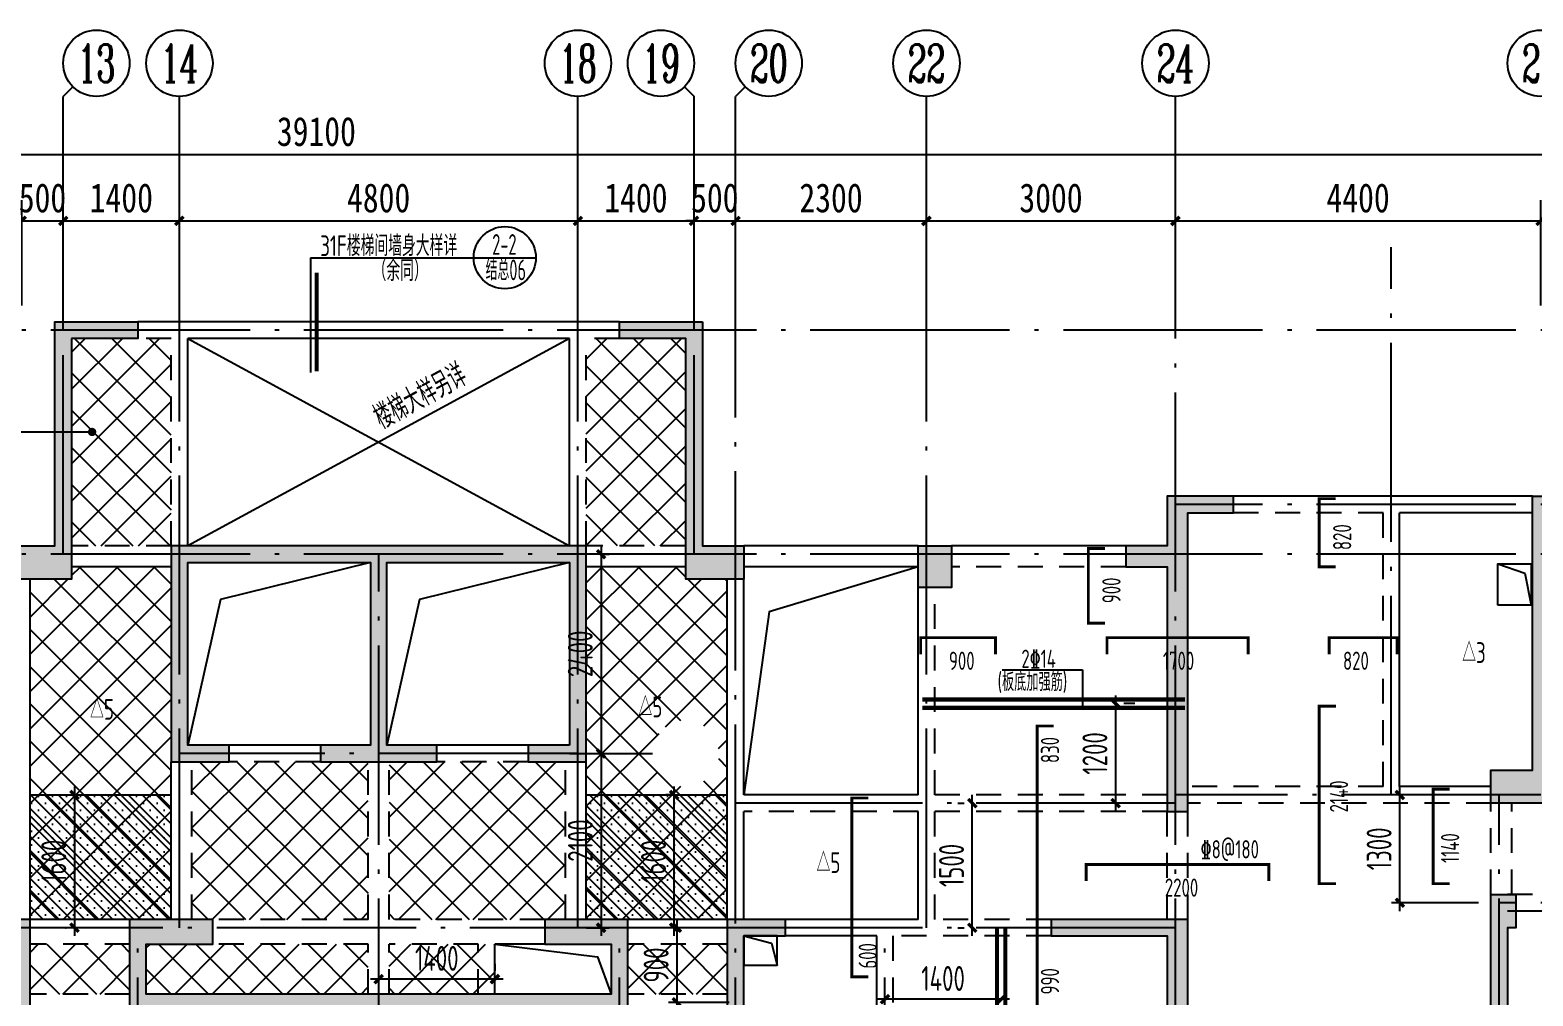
# Model space of a CAD drawing. Extents: x -144902 to 588294, y -160863 to 65494.
# Drawn here: x 197974 to 216080, y -58273 to -46632 of the extents above; entities that cross this region are included whole.
import ezdxf
from ezdxf.enums import TextEntityAlignment as Align

# ---------------------------------------------------------------- set-up
doc = ezdxf.new("R2010")
doc.units = 0
doc.header["$LTSCALE"] = 100
doc.linetypes.add('3', pattern=[5, 3, -2])
doc.linetypes.add('ACAD_ISO04W100', pattern=[30.5, 24, -3, 0.5, -3])
doc.layers.get('0').update_dxf_attribs({"linetype": 'CONTINUOUS'})
doc.layers.get('Defpoints').update_dxf_attribs({"linetype": 'CONTINUOUS'})
for name, color, linetype in [('AXIS', 3, 'CONTINUOUS'), ('AXIS_TEXT', 7, 'CONTINUOUS'), ('DIM', 3, 'CONTINUOUS'), ('DIM_IDEN', 3, 'CONTINUOUS'), ('DOTE', 253, 'ACAD_ISO04W100'), ('HATCH', 254, 'CONTINUOUS'), ('hatch1', 253, 'CONTINUOUS'), ('HIDE_BEAMDIMMASS', 2, 'CONTINUOUS'), ('j加强筋', 1, 'CONTINUOUS'), ('P排气道', 232, 'CONTINUOUS'), ('TEXT', 7, 'CONTINUOUS'), ('外包线', 1, 'CONTINUOUS'), ('板高差', 201, 'CONTINUOUS'), ('梁', 4, 'CONTINUOUS'), ('梁虚线', 134, '3'), ('楼板负筋钢筋', 1, 'CONTINUOUS'), ('砼墙', 3, 'CONTINUOUS'), ('索引', 7, 'CONTINUOUS'), ('钢筋', 94, 'CONTINUOUS'), ('零厚板', 7, 'CONTINUOUS')]:
    doc.layers.add(name, color=color, linetype=linetype)
doc.styles.add('_HZTXT', font='complex.shx', dxfattribs={"width": 0.7, "bigfont": 'tssdchn.shx'})
doc.styles.add('COMPLEX', font='COMPLEX')
doc.styles.add('DIM_FONT', font='SIMHEI.TTF', dxfattribs={"width": 0.8})
doc.styles.get("Standard").update_dxf_attribs({"font": 'tssdeng.shx', "width": 0.7, "bigfont": 'tssdchn.shx'})
doc.styles.add('TSSD_Dimension', font='Tssdeng.shx', dxfattribs={"width": 0.7, "bigfont": 'tssdchn.shx'})
doc.dimstyles.new('_TCH_ARCH&&100', dxfattribs={"dimtxt": 350, "dimasz": 100, "dimexe": 250, "dimexo": 300, "dimgap": 100, "dimtad": 1, "dimdec": 0, "dimzin": 0, "dimdsep": 46, "dimtxsty": 'DIM_FONT', "dimblk": 'ARCHTICK', "dimcen": 0.09, "dimclrt": 7, "dimazin": 2, "dimtfac": 1, "dimtdec": 0, "dimtix": 1, "dimtmove": 2, "dimatfit": 3, "dimfxl": 1, "dimtolj": 1, "dimtzin": 0, "dimarcsym": 0})
doc.dimstyles.new('TSSD_100_100', dxfattribs={"dimtxt": 300, "dimasz": 100, "dimexe": 100, "dimexo": 250, "dimgap": 100, "dimtad": 1, "dimdec": 0, "dimzin": 0, "dimdsep": 46, "dimtxsty": 'TSSD_Dimension', "dimblk": 'ARCHTICK', "dimcen": 0, "dimdle": 100, "dimclrt": 7, "dimadec": 0, "dimazin": 0, "dimtfac": 1, "dimtdec": 0, "dimtix": 1, "dimtmove": 2, "dimatfit": 3, "dimfxl": 1, "dimtolj": 1, "dimtzin": 0, "dimarcsym": 0})
pattern_1 = [(135, (349441.24, -34698.25), (224.5064, 224.5064), []), (45, (349441.24, -34698.25), (224.5064, -224.5064), [])]
pattern_2 = [(135, (327391.68, -40288.82), (84.1899, 84.1899), []), (135, (327307.49, -40288.82), (84.1899, 84.1899), [0, -119.0625])]

# ---------------------------------------------------------------- blocks, each defined once
blk = doc.blocks.new('_ArchTick')
at = {"color": 0, "linetype": 'ByBlock', "const_width": 0.4}
blk.add_lwpolyline([(-0.5, -0.5), (0.5, 0.5)], dxfattribs=at)
blk = doc.blocks.new('*D1289')
at = {"layer": 'Defpoints', "color": 0}
for p in [(204615, -52950), (204615, -55350), (204853, -55350)]:
    blk.add_point(p, dxfattribs=at)
at = {"layer": 'DIM', "color": 0, "lineweight": -2}
for p, q in [((204853, -52850), (204853, -55450)), ((204865, -52950), (204953, -52950)), ((204865, -55350), (204953, -55350))]:
    blk.add_line(p, q, dxfattribs=at)
at = {"layer": 'DIM', "color": 0, "lineweight": -2, "xscale": 100, "yscale": 100, "zscale": 100}
for p, rotation in [((204853, -52950), 90), ((204853, -55350), 270)]:
    blk.add_blockref('_ArchTick', p, dxfattribs=dict(at, rotation=rotation))
at = {"layer": 'DIM', "color": 7, "insert": (204603, -54150), "char_height": 300, "attachment_point": 5, "rotation": 90, "style": 'TSSD_Dimension'}
blk.add_mtext('\\A1;2400', dxfattribs=at)
blk = doc.blocks.new('*D1292')
at = {"layer": 'Defpoints', "color": 0}
for p in [(204429, -55350), (204429, -57450), (204853, -57450)]:
    blk.add_point(p, dxfattribs=at)
at = {"layer": 'DIM', "color": 0, "lineweight": -2}
for p, q in [((204679, -55350), (204953, -55350)), ((204853, -55250), (204853, -57550)), ((204679, -57450), (204953, -57450))]:
    blk.add_line(p, q, dxfattribs=at)
at = {"layer": 'DIM', "color": 0, "lineweight": -2, "xscale": 100, "yscale": 100, "zscale": 100}
for p, rotation in [((204853, -55350), 90), ((204853, -57450), 270)]:
    blk.add_blockref('_ArchTick', p, dxfattribs=dict(at, rotation=rotation))
at = {"layer": 'DIM', "color": 7, "insert": (204603, -56400), "char_height": 300, "attachment_point": 5, "rotation": 90, "style": 'TSSD_Dimension'}
blk.add_mtext('\\A1;2100', dxfattribs=at)
blk = doc.blocks.new('*D1293')
at = {"layer": 'Defpoints', "color": 0}
for p in [(209326, -55950), (209400, -55950), (209400, -57450)]:
    blk.add_point(p, dxfattribs=at)
at = {"layer": 'DIM', "color": 0, "lineweight": -2}
for p, q in [((209326, -57550), (209326, -55850)), ((209150, -55950), (209226, -55950)), ((209150, -57450), (209226, -57450))]:
    blk.add_line(p, q, dxfattribs=at)
at = {"layer": 'DIM', "color": 0, "lineweight": -2, "xscale": 100, "yscale": 100, "zscale": 100}
for p, rotation in [((209326, -55950), 90), ((209326, -57450), 270)]:
    blk.add_blockref('_ArchTick', p, dxfattribs=dict(at, rotation=rotation))
at = {"layer": 'DIM', "color": 7, "insert": (209076, -56700), "char_height": 300, "attachment_point": 5, "rotation": 90, "style": 'TSSD_Dimension'}
blk.add_mtext('\\A1;1500', dxfattribs=at)
blk = doc.blocks.new('*D1294')
at = {"layer": 'Defpoints', "color": 0}
for p in [(214477, -55850), (215674, -55850), (215674, -57150)]:
    blk.add_point(p, dxfattribs=at)
at = {"layer": 'DIM', "color": 0, "lineweight": -2}
for p, q in [((214477, -57250), (214477, -55750)), ((215424, -55850), (214377, -55850)), ((215424, -57150), (214377, -57150))]:
    blk.add_line(p, q, dxfattribs=at)
at = {"layer": 'DIM', "color": 0, "lineweight": -2, "xscale": 100, "yscale": 100, "zscale": 100}
for p, rotation in [((214477, -55850), 90), ((214477, -57150), 270)]:
    blk.add_blockref('_ArchTick', p, dxfattribs=dict(at, rotation=rotation))
at = {"layer": 'DIM', "color": 7, "insert": (214227, -56500), "char_height": 300, "attachment_point": 5, "rotation": 90, "style": 'TSSD_Dimension'}
blk.add_mtext('\\A1;1300', dxfattribs=at)
blk = doc.blocks.new('*D1295')
at = {"layer": 'Defpoints', "color": 0}
for p in [(206645, -57450), (205767, -58350), (206645, -58350)]:
    blk.add_point(p, dxfattribs=at)
at = {"layer": 'DIM', "color": 0, "lineweight": -2}
for p, q in [((205767, -57350), (205767, -58450)), ((206395, -57450), (205667, -57450)), ((206395, -58350), (205667, -58350))]:
    blk.add_line(p, q, dxfattribs=at)
at = {"layer": 'DIM', "color": 0, "lineweight": -2, "xscale": 100, "yscale": 100, "zscale": 100}
for p, rotation in [((205767, -57450), 90), ((205767, -58350), 270)]:
    blk.add_blockref('_ArchTick', p, dxfattribs=dict(at, rotation=rotation))
at = {"layer": 'DIM', "color": 7, "insert": (205517, -57900), "char_height": 300, "attachment_point": 5, "rotation": 90, "style": 'TSSD_Dimension'}
blk.add_mtext('\\A1;900', dxfattribs=at)
blk = doc.blocks.new('*D1305')
at = {"layer": 'Defpoints', "color": 0}
for p in [(202174, -58070), (202174, -58137), (203574, -58137)]:
    blk.add_point(p, dxfattribs=at)
at = {"layer": 'DIM', "color": 0, "lineweight": -2}
for p, q in [((202174, -57887), (202174, -57970)), ((203574, -57887), (203574, -57970)), ((203674, -58070), (202074, -58070))]:
    blk.add_line(p, q, dxfattribs=at)
at = {"layer": 'DIM', "color": 0, "lineweight": -2, "xscale": 100, "yscale": 100, "zscale": 100, "rotation": 180}
blk.add_blockref('_ArchTick', (202174, -58070), dxfattribs=at)
at = {"layer": 'DIM', "color": 0, "lineweight": -2, "xscale": 100, "yscale": 100, "zscale": 100}
blk.add_blockref('_ArchTick', (203574, -58070), dxfattribs=at)
at = {"layer": 'DIM', "color": 7, "insert": (202874, -57820), "char_height": 300, "attachment_point": 5, "style": 'TSSD_Dimension'}
blk.add_mtext('\\A1;1400', dxfattribs=at)
blk = doc.blocks.new('2012120710010639')
at = {"layer": 'P排气道', "linetype": 'ByBlock'}
blk.add_lwpolyline([(400, 5400), (400, 5900), (0, 5900), (0, 5400)], close=True, dxfattribs=at)
blk.add_lwpolyline([(400, 5900), (77, 5789), (0, 5400)], dxfattribs=at)
at = {"layer": 'P排气道', "linetype": 'ByBlock', "elevation": 0}
blk.add_lwpolyline([(9485, 1065), (9085, 1065), (9085, 1415), (9485, 1415)], close=True, dxfattribs=at)
blk.add_lwpolyline([(9485, 1415), (9151, 1329), (9085, 1065)], dxfattribs=at)
blk = doc.blocks.new('*D1307')
at = {"layer": 'Defpoints', "color": 0}
for p in [(198653, -55850), (198510, -57450), (198653, -57450)]:
    blk.add_point(p, dxfattribs=at)
at = {"layer": '外包线', "color": 0, "lineweight": -2}
for p, q in [((198510, -55750), (198510, -57550)), ((198403, -55850), (198410, -55850)), ((198403, -57450), (198410, -57450))]:
    blk.add_line(p, q, dxfattribs=at)
at = {"layer": '外包线', "color": 0, "lineweight": -2, "xscale": 100, "yscale": 100, "zscale": 100}
for p, rotation in [((198510, -55850), 90), ((198510, -57450), 270)]:
    blk.add_blockref('_ArchTick', p, dxfattribs=dict(at, rotation=rotation))
at = {"layer": '外包线', "color": 7, "insert": (198260, -56650), "char_height": 300, "attachment_point": 5, "rotation": 90, "style": 'TSSD_Dimension'}
blk.add_mtext('\\A1;1600', dxfattribs=at)
blk = doc.blocks.new('*D1308')
at = {"layer": 'Defpoints', "color": 0}
for p in [(205735, -55850), (205982, -55850), (205982, -57450)]:
    blk.add_point(p, dxfattribs=at)
at = {"layer": '外包线', "color": 0, "lineweight": -2}
for p, q in [((205735, -57550), (205735, -55750)), ((205732, -55850), (205635, -55850)), ((205732, -57450), (205635, -57450))]:
    blk.add_line(p, q, dxfattribs=at)
at = {"layer": '外包线', "color": 0, "lineweight": -2, "xscale": 100, "yscale": 100, "zscale": 100}
for p, rotation in [((205735, -55850), 90), ((205735, -57450), 270)]:
    blk.add_blockref('_ArchTick', p, dxfattribs=dict(at, rotation=rotation))
at = {"layer": '外包线', "color": 7, "insert": (205485, -56650), "char_height": 300, "attachment_point": 5, "rotation": 90, "style": 'TSSD_Dimension'}
blk.add_mtext('\\A1;1600', dxfattribs=at)
blk = doc.blocks.new('*D1311')
at = {"layer": 'Defpoints', "color": 0}
for p in [(211036, -54750), (211036, -55950), (211053, -55950)]:
    blk.add_point(p, dxfattribs=at)
at = {"layer": 'j加强筋', "color": 0, "lineweight": -2}
for p, q in [((211053, -54650), (211053, -56050)), ((211286, -54750), (211153, -54750)), ((211286, -55950), (211153, -55950))]:
    blk.add_line(p, q, dxfattribs=at)
at = {"layer": 'j加强筋', "color": 0, "lineweight": -2, "xscale": 100, "yscale": 100, "zscale": 100}
for p, rotation in [((211053, -54750), 90), ((211053, -55950), 270)]:
    blk.add_blockref('_ArchTick', p, dxfattribs=dict(at, rotation=rotation))
at = {"layer": 'j加强筋', "color": 7, "insert": (210803, -55350), "char_height": 300, "attachment_point": 5, "rotation": 90, "style": 'TSSD_Dimension'}
blk.add_mtext('\\A1;1200', dxfattribs=at)
blk = doc.blocks.new('*D1312')
at = {"layer": 'Defpoints', "color": 0}
for p in [(208274, -58202), (209674, -58203), (208274, -58312)]:
    blk.add_point(p, dxfattribs=at)
at = {"layer": 'j加强筋', "color": 0, "lineweight": -2}
for p, q in [((209774, -58312), (208174, -58312)), ((208274, -58452), (208274, -58412)), ((209674, -58453), (209674, -58412))]:
    blk.add_line(p, q, dxfattribs=at)
at = {"layer": 'j加强筋', "color": 0, "lineweight": -2, "xscale": 100, "yscale": 100, "zscale": 100, "rotation": 180}
blk.add_blockref('_ArchTick', (208274, -58312), dxfattribs=at)
at = {"layer": 'j加强筋', "color": 0, "lineweight": -2, "xscale": 100, "yscale": 100, "zscale": 100}
blk.add_blockref('_ArchTick', (209674, -58312), dxfattribs=at)
at = {"layer": 'j加强筋', "color": 7, "insert": (208974, -58062), "char_height": 300, "attachment_point": 5, "style": 'TSSD_Dimension'}
blk.add_mtext('\\A1;1400', dxfattribs=at)
blk = doc.blocks.new('*D1724')
at = {"layer": 'AXIS', "color": 0, "lineweight": -2}
for p, q in [((33961, 22375), (33961, 23643)), ((38361, 22375), (38361, 23643)), ((33961, 23393), (38361, 23393))]:
    blk.add_line(p, q, dxfattribs=at)
at = {"layer": 'Defpoints', "color": 0}
for p in [(38361, 23393), (33961, 22075), (38361, 22075)]:
    blk.add_point(p, dxfattribs=at)
at = {"layer": 'AXIS', "color": 0, "lineweight": -2, "xscale": 100, "yscale": 100, "zscale": 100, "rotation": 180}
blk.add_blockref('_ArchTick', (33961, 23393), dxfattribs=at)
at = {"layer": 'AXIS', "color": 0, "lineweight": -2, "xscale": 100, "yscale": 100, "zscale": 100}
blk.add_blockref('_ArchTick', (38361, 23393), dxfattribs=at)
at = {"layer": 'AXIS', "color": 7, "insert": (36161, 23668), "char_height": 350, "attachment_point": 5, "style": 'DIM_FONT'}
blk.add_mtext('\\A1;4400', dxfattribs=at)
blk = doc.blocks.new('*D1725')
at = {"layer": 'AXIS', "color": 0, "lineweight": -2}
for p, q in [((30961, 22375), (30961, 23643)), ((33961, 22375), (33961, 23643)), ((30961, 23393), (33961, 23393))]:
    blk.add_line(p, q, dxfattribs=at)
at = {"layer": 'Defpoints', "color": 0}
for p in [(33961, 23393), (30961, 22075), (33961, 22075)]:
    blk.add_point(p, dxfattribs=at)
at = {"layer": 'AXIS', "color": 0, "lineweight": -2, "xscale": 100, "yscale": 100, "zscale": 100, "rotation": 180}
blk.add_blockref('_ArchTick', (30961, 23393), dxfattribs=at)
at = {"layer": 'AXIS', "color": 0, "lineweight": -2, "xscale": 100, "yscale": 100, "zscale": 100}
blk.add_blockref('_ArchTick', (33961, 23393), dxfattribs=at)
at = {"layer": 'AXIS', "color": 7, "insert": (32461, 23668), "char_height": 350, "attachment_point": 5, "style": 'DIM_FONT'}
blk.add_mtext('\\A1;3000', dxfattribs=at)
blk = doc.blocks.new('*D1726')
at = {"layer": 'AXIS', "color": 0, "lineweight": -2}
for p, q in [((28661, 22375), (28661, 23643)), ((30961, 22375), (30961, 23643)), ((28661, 23393), (30961, 23393))]:
    blk.add_line(p, q, dxfattribs=at)
at = {"layer": 'Defpoints', "color": 0}
for p in [(30961, 23393), (28661, 22075), (30961, 22075)]:
    blk.add_point(p, dxfattribs=at)
at = {"layer": 'AXIS', "color": 0, "lineweight": -2, "xscale": 100, "yscale": 100, "zscale": 100, "rotation": 180}
blk.add_blockref('_ArchTick', (28661, 23393), dxfattribs=at)
at = {"layer": 'AXIS', "color": 0, "lineweight": -2, "xscale": 100, "yscale": 100, "zscale": 100}
blk.add_blockref('_ArchTick', (30961, 23393), dxfattribs=at)
at = {"layer": 'AXIS', "color": 7, "insert": (29811, 23668), "char_height": 350, "attachment_point": 5, "style": 'DIM_FONT'}
blk.add_mtext('\\A1;2300', dxfattribs=at)
blk = doc.blocks.new('*D1727')
at = {"layer": 'AXIS', "color": 0, "lineweight": -2}
for p, q in [((28161, 22375), (28161, 23643)), ((28661, 22375), (28661, 23643)), ((28161, 23393), (28061, 23393)), ((28161, 23393), (28661, 23393)), ((28661, 23393), (28761, 23393))]:
    blk.add_line(p, q, dxfattribs=at)
at = {"layer": 'Defpoints', "color": 0}
for p in [(28661, 23393), (28161, 22075), (28661, 22075)]:
    blk.add_point(p, dxfattribs=at)
at = {"layer": 'AXIS', "color": 0, "lineweight": -2, "xscale": 100, "yscale": 100, "zscale": 100}
blk.add_blockref('_ArchTick', (28161, 23393), dxfattribs=at)
at = {"layer": 'AXIS', "color": 0, "lineweight": -2, "xscale": 100, "yscale": 100, "zscale": 100, "rotation": 180}
blk.add_blockref('_ArchTick', (28661, 23393), dxfattribs=at)
at = {"layer": 'AXIS', "color": 7, "insert": (28411, 23668), "char_height": 350, "attachment_point": 5, "style": 'DIM_FONT'}
blk.add_mtext('\\A1;500', dxfattribs=at)
blk = doc.blocks.new('*D1728')
at = {"layer": 'AXIS', "color": 0, "lineweight": -2}
for p, q in [((26761, 22375), (26761, 23643)), ((28161, 22375), (28161, 23643)), ((26761, 23393), (28161, 23393))]:
    blk.add_line(p, q, dxfattribs=at)
at = {"layer": 'Defpoints', "color": 0}
for p in [(28161, 23393), (26761, 22075), (28161, 22075)]:
    blk.add_point(p, dxfattribs=at)
at = {"layer": 'AXIS', "color": 0, "lineweight": -2, "xscale": 100, "yscale": 100, "zscale": 100, "rotation": 180}
blk.add_blockref('_ArchTick', (26761, 23393), dxfattribs=at)
at = {"layer": 'AXIS', "color": 0, "lineweight": -2, "xscale": 100, "yscale": 100, "zscale": 100}
blk.add_blockref('_ArchTick', (28161, 23393), dxfattribs=at)
at = {"layer": 'AXIS', "color": 7, "insert": (27461, 23668), "char_height": 350, "attachment_point": 5, "style": 'DIM_FONT'}
blk.add_mtext('\\A1;1400', dxfattribs=at)
blk = doc.blocks.new('*D1729')
at = {"layer": 'AXIS', "color": 0, "lineweight": -2}
for p, q in [((21961, 22375), (21961, 23643)), ((26761, 22375), (26761, 23643)), ((21961, 23393), (26761, 23393))]:
    blk.add_line(p, q, dxfattribs=at)
at = {"layer": 'Defpoints', "color": 0}
for p in [(26761, 23393), (21961, 22075), (26761, 22075)]:
    blk.add_point(p, dxfattribs=at)
at = {"layer": 'AXIS', "color": 0, "lineweight": -2, "xscale": 100, "yscale": 100, "zscale": 100, "rotation": 180}
blk.add_blockref('_ArchTick', (21961, 23393), dxfattribs=at)
at = {"layer": 'AXIS', "color": 0, "lineweight": -2, "xscale": 100, "yscale": 100, "zscale": 100}
blk.add_blockref('_ArchTick', (26761, 23393), dxfattribs=at)
at = {"layer": 'AXIS', "color": 7, "insert": (24361, 23668), "char_height": 350, "attachment_point": 5, "style": 'DIM_FONT'}
blk.add_mtext('\\A1;4800', dxfattribs=at)
blk = doc.blocks.new('*D1730')
at = {"layer": 'AXIS', "color": 0, "lineweight": -2}
for p, q in [((20561, 22375), (20561, 23643)), ((21961, 22375), (21961, 23643)), ((20561, 23393), (21961, 23393))]:
    blk.add_line(p, q, dxfattribs=at)
at = {"layer": 'Defpoints', "color": 0}
for p in [(21961, 23393), (20561, 22075), (21961, 22075)]:
    blk.add_point(p, dxfattribs=at)
at = {"layer": 'AXIS', "color": 0, "lineweight": -2, "xscale": 100, "yscale": 100, "zscale": 100, "rotation": 180}
blk.add_blockref('_ArchTick', (20561, 23393), dxfattribs=at)
at = {"layer": 'AXIS', "color": 0, "lineweight": -2, "xscale": 100, "yscale": 100, "zscale": 100}
blk.add_blockref('_ArchTick', (21961, 23393), dxfattribs=at)
at = {"layer": 'AXIS', "color": 7, "insert": (21261, 23668), "char_height": 350, "attachment_point": 5, "style": 'DIM_FONT'}
blk.add_mtext('\\A1;1400', dxfattribs=at)
blk = doc.blocks.new('*D1731')
at = {"layer": 'AXIS', "color": 0, "lineweight": -2}
for p, q in [((20061, 22375), (20061, 23643)), ((20561, 22375), (20561, 23643)), ((20061, 23393), (19961, 23393)), ((20061, 23393), (20561, 23393)), ((20561, 23393), (20661, 23393))]:
    blk.add_line(p, q, dxfattribs=at)
at = {"layer": 'Defpoints', "color": 0}
for p in [(20561, 23393), (20061, 22075), (20561, 22075)]:
    blk.add_point(p, dxfattribs=at)
at = {"layer": 'AXIS', "color": 0, "lineweight": -2, "xscale": 100, "yscale": 100, "zscale": 100}
blk.add_blockref('_ArchTick', (20061, 23393), dxfattribs=at)
at = {"layer": 'AXIS', "color": 0, "lineweight": -2, "xscale": 100, "yscale": 100, "zscale": 100, "rotation": 180}
blk.add_blockref('_ArchTick', (20561, 23393), dxfattribs=at)
at = {"layer": 'AXIS', "color": 7, "insert": (20311, 23668), "char_height": 350, "attachment_point": 5, "style": 'DIM_FONT'}
blk.add_mtext('\\A1;500', dxfattribs=at)
blk = doc.blocks.new('*D1740')
at = {"layer": 'AXIS', "color": 0, "lineweight": -2}
for p, q in [((4061, 22375), (4061, 24443)), ((43161, 22375), (43161, 24443)), ((4061, 24193), (43161, 24193))]:
    blk.add_line(p, q, dxfattribs=at)
at = {"layer": 'Defpoints', "color": 0}
for p in [(43161, 24193), (4061, 22075), (43161, 22075)]:
    blk.add_point(p, dxfattribs=at)
at = {"layer": 'AXIS', "color": 0, "lineweight": -2, "xscale": 100, "yscale": 100, "zscale": 100, "rotation": 180}
blk.add_blockref('_ArchTick', (4061, 24193), dxfattribs=at)
at = {"layer": 'AXIS', "color": 0, "lineweight": -2, "xscale": 100, "yscale": 100, "zscale": 100}
blk.add_blockref('_ArchTick', (43161, 24193), dxfattribs=at)
at = {"layer": 'AXIS', "color": 7, "insert": (23611, 24468), "char_height": 350, "attachment_point": 5, "style": 'DIM_FONT'}
blk.add_mtext('\\A1;39100', dxfattribs=at)
blk = doc.blocks.new('_AXISO')
blk.add_circle((0, 0), 0.5)
at = {"layer": 'AXIS_TEXT', "style": 'COMPLEX', "width": 1.041667}
blk.add_attdef('A', text='', height=0.56, dxfattribs=at).set_placement((-0.25, -0.28), (0.25, -0.28), align=Align.FIT)
blk = doc.blocks.new('2012122621174833')
at = {"layer": 'HATCH'}
for points in [[(20661.4, 21975), (20661.4, 19075), (19961.4, 19075), (19961.4, 19475), (20461.4, 19475), (20461.4, 22175), (21461.4, 22175), (21461.4, 21975)], [(28261.4, 22175), (28261.4, 19475), (28761.4, 19475), (28761.4, 19075), (28061.4, 19075), (28061.4, 21975), (27261.4, 21975), (27261.4, 22175)], [(34661.4, 20075), (33861.4, 20075), (33861.4, 19475), (33361.4, 19475), (33361.4, 19225), (33861.4, 19225), (33861.4, 16275), (34111.4, 16275), (34111.4, 19875), (34661.4, 19875)], [(38461.4, 19875), (38461.4, 16375), (37761.4, 16375), (37761.4, 16775), (38261.4, 16775), (38261.4, 20075), (39111.4, 20075), (39111.4, 19875)], [(26661.4, 17075), (26161.4, 17075), (26161.4, 16875), (26861.4, 16875), (26861.4, 19475), (21861.4, 19475), (21861.4, 16875), (22561.4, 16875), (22561.4, 17075), (22061.4, 17075), (22061.4, 19275), (24261.4, 19275), (24261.4, 17075), (23661.3, 17075), (23661.3, 16875), (25061.4, 16875), (25061.4, 17075), (24461.4, 17075), (24461.4, 19275), (26661.4, 19275)], [(30861.4, 19475), (31261.4, 19475), (31261.4, 18975), (30861.4, 18975)], [(37761.4, 11375), (37761.4, 15275), (38061.4, 15275), (38061.4, 14875), (37961.4, 14875), (37961.4, 11175), (36561.4, 11175), (36561.4, 11375)], [(19961.4, 14775), (19961.4, 11775), (20161.4, 11775), (20161.4, 14975), (19461.2, 14975), (19461.2, 14775)], [(26361.4, 14975), (26361.4, 14675), (27161.4, 14675), (27161.4, 14075), (21561.4, 14075), (21561.4, 14675), (22361.4, 14675), (22361.4, 14975), (21361.4, 14975), (21361.4, 13875), (24261.4, 13875), (24261.4, 9375), (24461.4, 9375), (24461.4, 13875), (27361.4, 13875), (27361.4, 14975)], [(28761.4, 14775), (29261.5, 14775), (29261.5, 14975), (28561.4, 14975), (28561.4, 11775), (28761.4, 11775)], [(34111.4, 11375), (34111.4, 14975), (32461.4, 14975), (32461.4, 14775), (33861.4, 14775), (33861.4, 11175), (34461.4, 11175), (34461.4, 11375)]]:
    blk.add_hatch(color=256, dxfattribs=at).paths.add_polyline_path(points)
at = {"layer": 'AXIS'}
for p, q in [((20678.5, 25009.8, 0), (20561.4, 24892.7, 0)), ((28044.2, 25009.8, 0), (28161.4, 24892.7, 0)), ((28778.5, 25009.8, 0), (28661.4, 24892.7, 0)), ((20561.4, 22075, 0), (20561.4, 24892.7, 0)), ((21961.4, 22075, 0), (21961.4, 24892.7, 0)), ((26761.4, 22075, 0), (26761.4, 24892.7, 0)), ((28161.4, 22075, 0), (28161.4, 24892.7, 0)), ((28661.4, 22075, 0), (28661.4, 24892.7, 0)), ((30961.4, 22075, 0), (30961.4, 24892.7, 0)), ((33961.4, 22075, 0), (33961.4, 24892.7, 0)), ((26658.9, 16975, 0), (27658.9, 16975, 0))]:
    blk.add_line(p, q, dxfattribs=at)
at = {"layer": 'DOTE'}
for p, q in [((20561.4, 19375, 0), (20561.4, 23075, 0)), ((21961.4, 14875, 0), (21961.4, 23075, 0)), ((26761.4, 14875, 0), (26761.4, 23075, 0)), ((28161.4, 19375, 0), (28161.4, 23075, 0)), ((28661.4, 11875, 0), (28661.4, 23075, 0)), ((30961.4, 14875, 0), (30961.4, 23075, 0)), ((33961.4, 3675, 0), (33961.4, 23075, 0)), ((36561.4, 16475, 0), (36561.4, 23075, 0)), ((44161.4, 22075, 0), (3061.4, 22075, 0)), ((44161.4, 19975, 0), (33961.4, 19975, 0)), ((44161.4, 19375, 0), (8661.4, 19375, 0)), ((24361.4, 3675, 0), (24361.4, 19375, 0)), ((26761.4, 16975, 0), (21961.4, 16975, 0)), ((33961.4, 16375, 0), (28661.4, 16375, 0)), ((38361.4, 16475, 0), (33961.4, 16475, 0)), ((37861.4, 3675, 0), (37861.4, 16475, 0)), ((44161.4, 15175, 0), (37861.4, 15175, 0)), ((33961.4, 14875, 0), (3461.4, 14875, 0)), ((21461.4, 11875, 0), (21461.4, 14875, 0)), ((27261.4, 11875, 0), (27261.4, 14875, 0)), ((30461.4, 11875), (30461.4, 14875))]:
    blk.add_line(p, q, dxfattribs=at)
at = {"layer": '梁'}
for p, q in [((21961.4, 22175), (21461.4, 22175)), ((26761.4, 22175), (21961.4, 22175)), ((27261.4, 22175), (26761.4, 22175)), ((22061.4, 19475), (22061.4, 21975)), ((26661.4, 21975), (22061.4, 21975)), ((26661.4, 19475), (26661.4, 21975)), ((36561.4, 20075), (34661.4, 20075)), ((38261.4, 20075), (36561.4, 20075)), ((36661.4, 16575), (36661.4, 19875)), ((38261.4, 19875), (36661.4, 19875)), ((30861.4, 19475), (28761.4, 19475)), ((33361.4, 19475), (31261.4, 19475)), ((21861.4, 19225), (20661.4, 19225)), ((28061.4, 19225), (26861.4, 19225)), ((30861.4, 19225), (28761.4, 19225)), ((20161.4, 16395), (20161.4, 19075)), ((28561.4, 16375), (28561.4, 19075)), ((28761.4, 16475), (28761.4, 19075)), ((30861.4, 16475), (30861.4, 18975)), ((23661.3, 17075), (22561.4, 17075)), ((26161.4, 17075), (25061.4, 17075)), ((21861.4, 14975), (21861.4, 16875)), ((26861.4, 14975), (26861.4, 16875)), ((37761.4, 16575), (36661.4, 16575)), ((20161.4, 14975), (20161.4, 16395)), ((28561.4, 14975), (28561.4, 16375)), ((30861.4, 16475), (28761.4, 16475)), ((28761.4, 14975), (28761.4, 16275)), ((30861.4, 14975), (30861.4, 16275)), ((39561.4, 15075), (37961.4, 15075)), ((21361.4, 14975), (20161.4, 14975)), ((28561.4, 14975), (27361.4, 14975)), ((30461.4, 14975), (29261.5, 14975)), ((30861.4, 14975), (30461.4, 14975)), ((26361.4, 14675), (25761.4, 14675)), ((25761.4, 14075, 0), (25761.4, 14675, 0)), ((30361.4, 14775), (29261.5, 14775)), ((30361.4, 11975), (30361.4, 14775))]:
    blk.add_line(p, q, dxfattribs=at)
at = {"layer": '梁虚线'}
for p, q in [((21861.4, 21975), (21461.4, 21975)), ((21861.4, 19475), (21861.4, 21975)), ((26861.4, 19475), (26861.4, 21975)), ((27261.4, 21975), (26861.4, 21975)), ((36461.4, 19875), (34661.4, 19875)), ((36461.4, 16575), (36461.4, 19875)), ((21861.4, 19475), (20661.4, 19475)), ((28061.4, 19475), (26861.4, 19475)), ((33361.4, 19225), (31261.4, 19225)), ((31061.4, 16475), (31061.4, 18975)), ((22111.4, 14975), (22111.4, 16875)), ((23661.3, 16875), (22561.4, 16875)), ((24236.4, 14975), (24236.4, 16875)), ((24486.4, 14975), (24486.4, 16875)), ((26161.4, 16875), (25061.4, 16875)), ((26611.4, 14975), (26611.4, 16875)), ((36461.4, 16575), (34111.4, 16575)), ((33861.4, 16475), (31061.4, 16475)), ((34111.4, 14975), (34111.4, 16375)), ((37761.4, 16375), (34111.4, 16375)), ((37761.4, 15275), (37761.4, 16375)), ((38011.4, 15275), (38011.4, 16375)), ((30861.4, 16275), (28761.4, 16275)), ((33861.4, 16275), (31061.4, 16275)), ((31061.4, 14975), (31061.4, 16275)), ((33861.4, 14975), (33861.4, 16275)), ((41261.4, 15275), (37961.4, 15275)), ((24236.4, 14975), (22361.4, 14975)), ((26361.4, 14975), (24486.4, 14975)), ((32461.4, 14975), (31061.4, 14975)), ((21361.4, 14675), (20161.4, 14675)), ((24236.4, 14675), (22361.4, 14675)), ((24236.4, 14075), (24236.4, 14675)), ((24486.4, 14075), (24486.4, 14675)), ((25561.4, 14675), (24486.4, 14675)), ((25561.4, 14075, 0), (25561.4, 14675, 0)), ((28561.4, 14675), (27361.4, 14675)), ((30561.4, 11975), (30561.4, 14775)), ((32461.4, 14775), (30561.4, 14775)), ((21361.4, 14075), (20161.4, 14075)), ((28561.4, 14075), (27361.4, 14075))]:
    blk.add_line(p, q, dxfattribs=at)
at = {"layer": '砼墙'}
for points in [[(20661.4, 21975), (20661.4, 19075), (19961.4, 19075), (19961.4, 19475), (20461.4, 19475), (20461.4, 22175), (21461.4, 22175), (21461.4, 21975)], [(28261.4, 22175), (28261.4, 19475), (28761.4, 19475), (28761.4, 19075), (28061.4, 19075), (28061.4, 21975), (27261.4, 21975), (27261.4, 22175)], [(34661.4, 20075), (33861.4, 20075), (33861.4, 19475), (33361.4, 19475), (33361.4, 19225), (33861.4, 19225), (33861.4, 16275), (34111.4, 16275), (34111.4, 19875), (34661.4, 19875)], [(38461.4, 19875), (38461.4, 16375), (37761.4, 16375), (37761.4, 16775), (38261.4, 16775), (38261.4, 20075), (39111.4, 20075), (39111.4, 19875)], [(26661.4, 17075), (26161.4, 17075), (26161.4, 16875), (26861.4, 16875), (26861.4, 19475), (21861.4, 19475), (21861.4, 16875), (22561.4, 16875), (22561.4, 17075), (22061.4, 17075), (22061.4, 19275), (24261.4, 19275), (24261.4, 17075), (23661.3, 17075), (23661.3, 16875), (25061.4, 16875), (25061.4, 17075), (24461.4, 17075), (24461.4, 19275), (26661.4, 19275)], [(30861.4, 19475), (31261.4, 19475), (31261.4, 18975), (30861.4, 18975)], [(37761.4, 11375), (37761.4, 15275), (38061.4, 15275), (38061.4, 14875), (37961.4, 14875), (37961.4, 11175), (36561.4, 11175), (36561.4, 11375)], [(19961.4, 14775), (19961.4, 11775), (20161.4, 11775), (20161.4, 14975), (19461.2, 14975), (19461.2, 14775)], [(26361.4, 14975), (26361.4, 14675), (27161.4, 14675), (27161.4, 14075), (21561.4, 14075), (21561.4, 14675), (22361.4, 14675), (22361.4, 14975), (21361.4, 14975), (21361.4, 13875), (24261.4, 13875), (24261.4, 9375), (24461.4, 9375), (24461.4, 13875), (27361.4, 13875), (27361.4, 14975)], [(28761.4, 14775), (29261.5, 14775), (29261.5, 14975), (28561.4, 14975), (28561.4, 11775), (28761.4, 11775)], [(34111.4, 11375), (34111.4, 14975), (32461.4, 14975), (32461.4, 14775), (33861.4, 14775), (33861.4, 11175), (34461.4, 11175), (34461.4, 11375)]]:
    blk.add_lwpolyline(points, close=True, dxfattribs=at)
at = {"layer": '零厚板'}
for p, q in [((26661.4, 21975), (22061.4, 19475)), ((22061.4, 21975), (26661.4, 19475))]:
    blk.add_line(p, q, dxfattribs=at)
for points in [[(24261.4, 19275), (22455.1, 18829.2), (22061.4, 17075)], [(26661.4, 19275), (24855.1, 18829.2), (24461.4, 17075)], [(30861.4, 19225), (29064.4, 18682.9), (28761.4, 16475)], [(25761.4, 14675), (26997.2, 14525.5), (27161.4, 14075)]]:
    blk.add_lwpolyline(points, dxfattribs=at)
at = {"layer": 'AXIS'}
ref = blk.add_blockref('_AXISO', (20961.4, 25292.7, 0), dxfattribs=dict(at, xscale=800, yscale=800, zscale=800))
ref.add_attrib('A', '13', dxfattribs={"layer": 'AXIS_TEXT', "height": 452.55, "style": '_HZTXT', "width": 0.724138}).set_placement((20735.1, 25066.4, 0), (21187.6, 25066.4, 0), align=Align.FIT)
ref = blk.add_blockref('_AXISO', (21961.4, 25292.7, 0), dxfattribs=dict(at, xscale=800, yscale=800, zscale=800))
ref.add_attrib('A', '14', dxfattribs={"layer": 'AXIS_TEXT', "height": 452.55, "style": '_HZTXT', "width": 0.677419}).set_placement((21735.1, 25066.4, 0), (22187.6, 25066.4, 0), align=Align.FIT)
ref = blk.add_blockref('_AXISO', (26761.4, 25292.7, 0), dxfattribs=dict(at, xscale=800, yscale=800, zscale=800))
ref.add_attrib('A', '18', dxfattribs={"layer": 'AXIS_TEXT', "height": 452.55, "style": '_HZTXT', "width": 0.724138}).set_placement((26535.1, 25066.4, 0), (26987.6, 25066.4, 0), align=Align.FIT)
ref = blk.add_blockref('_AXISO', (27761.4, 25292.7, 0), dxfattribs=dict(at, xscale=800, yscale=800, zscale=800))
ref.add_attrib('A', '19', dxfattribs={"layer": 'AXIS_TEXT', "height": 452.55, "style": '_HZTXT', "width": 0.724138}).set_placement((27535.1, 25066.4, 0), (27987.6, 25066.4, 0), align=Align.FIT)
ref = blk.add_blockref('_AXISO', (29061.4, 25292.7, 0), dxfattribs=dict(at, xscale=800, yscale=800, zscale=800))
ref.add_attrib('A', '20', dxfattribs={"layer": 'AXIS_TEXT', "height": 452.55, "style": '_HZTXT', "width": 0.617647}).set_placement((28835.1, 25066.4, 0), (29287.6, 25066.4, 0), align=Align.FIT)
ref = blk.add_blockref('_AXISO', (30961.4, 25292.7, 0), dxfattribs=dict(at, xscale=800, yscale=800, zscale=800))
ref.add_attrib('A', '22', dxfattribs={"layer": 'AXIS_TEXT', "height": 452.55, "style": '_HZTXT', "width": 0.617647}).set_placement((30735.1, 25066.4, 0), (31187.6, 25066.4, 0), align=Align.FIT)
ref = blk.add_blockref('_AXISO', (33961.4, 25292.7, 0), dxfattribs=dict(at, xscale=800, yscale=800, zscale=800))
ref.add_attrib('A', '24', dxfattribs={"layer": 'AXIS_TEXT', "height": 452.55, "style": '_HZTXT', "width": 0.583333}).set_placement((33735.1, 25066.4, 0), (34187.6, 25066.4, 0), align=Align.FIT)
ref = blk.add_blockref('_AXISO', (38361.4, 25292.7, 0), dxfattribs=dict(at, xscale=800, yscale=800, zscale=800))
ref.add_attrib('A', '27', dxfattribs={"layer": 'AXIS_TEXT', "height": 452.55, "style": '_HZTXT', "width": 0.617647}).set_placement((38135.1, 25066.4, 0), (38587.6, 25066.4, 0), align=Align.FIT)
at = {"layer": 'TEXT', "width": 0.7}
blk.add_text('楼梯大样另详', height=300, rotation=28.52302, dxfattribs=at).set_placement((24407, 20864.7))
at = {"layer": 'AXIS'}
for p1, p2, distance, picture, middle in [((4061.4, 22075, 0), (43161.4, 22075, 0), 2117.7, '*D1740', (23611.4, 24467.7, 0)), ((20061.4, 22075, 0), (20561.4, 22075, 0), 1317.7, '*D1731', (20311.4, 23667.7, 0)), ((20561.4, 22075, 0), (21961.4, 22075, 0), 1317.7, '*D1730', (21261.4, 23667.7, 0)), ((21961.4, 22075, 0), (26761.4, 22075, 0), 1317.7, '*D1729', (24361.4, 23667.7, 0)), ((26761.4, 22075, 0), (28161.4, 22075, 0), 1317.7, '*D1728', (27461.4, 23667.7, 0)), ((28161.4, 22075, 0), (28661.4, 22075, 0), 1317.7, '*D1727', (28411.4, 23667.7, 0)), ((28661.4, 22075, 0), (30961.4, 22075, 0), 1317.7, '*D1726', (29811.4, 23667.7, 0)), ((30961.4, 22075, 0), (33961.4, 22075, 0), 1317.7, '*D1725', (32461.4, 23667.7, 0)), ((33961.4, 22075, 0), (38361.4, 22075, 0), 1317.7, '*D1724', (36161.4, 23667.7, 0))]:
    dim = blk.add_aligned_dim(p1=p1, p2=p2, distance=distance, dimstyle='_TCH_ARCH&&100', dxfattribs=at)
    dim.commit()
    dim.dimension.update_dxf_attribs({"geometry": picture, "text_midpoint": middle})

msp = doc.modelspace()

# ---------------------------------------------------------------- hatches: boundary and pattern name
at = {"layer": 'hatch1'}
h = msp.add_hatch(dxfattribs=at)
h.set_pattern_fill('ANSI37', color=256, scale=100, style=0)
h.set_pattern_definition(pattern_1)
h.paths.add_polyline_path([(198474.086, -50349.757), (199274.086, -50349.757), (199674.086, -50349.757), (199674.086, -52849.747), (198474.086, -52849.756)])
h = msp.add_hatch(dxfattribs=at)
h.set_pattern_fill('ANSI37', color=256, scale=100, style=0)
h.set_pattern_definition(pattern_1)
h.paths.add_polyline_path([(204674.086, -50349.757), (205074.086, -50349.757), (205874.086, -50349.757), (205874.086, -52849.756), (204674.086, -52849.747)])
h = msp.add_hatch(dxfattribs=at)
h.set_pattern_fill('ANSI37', color=256, scale=100, style=0)
h.set_pattern_definition(pattern_1)
h.paths.add_polyline_path([(197974.086, -55929.747), (197974.086, -53249.757), (198474.086, -53249.757), (198474.086, -53099.756), (199674.086, -53099.747), (199674.086, -55449.747), (199674.086, -57349.753), (199174.086, -57349.759), (199174.084, -57349.757), (197974.086, -57349.757)])
h.paths.add_polyline_path([(199016.914, -54975.433), (198660.501, -54975.433), (198660.501, -54672.548), (199016.914, -54672.548)], flags=24)
h = msp.add_hatch(dxfattribs=at)
h.set_pattern_fill('ANSI37', color=256, scale=100, style=0)
h.set_pattern_definition(pattern_1)
h.paths.add_polyline_path([(204674.086, -53099.747), (205874.086, -53099.756), (205874.086, -53249.757), (206374.086, -53249.757), (206374.086, -55949.757), (206374.086, -57349.757), (205174.087, -57349.757), (205174.086, -57349.759), (204674.086, -57349.753), (204674.086, -55449.747), (204674.086, -55349.757), (205471.673, -55349.757, 1), (206271.673, -55349.757, 1), (205471.673, -55349.757), (204674.086, -55349.757)])
h.paths.add_polyline_path([(205623.412, -54946.036), (205266.999, -54946.036), (205266.999, -54643.152), (205623.412, -54643.152)], flags=24)
h = msp.add_hatch(dxfattribs=at)
h.set_pattern_fill('ANSI37', color=256, scale=100, style=0)
h.set_pattern_definition(pattern_1)
h.paths.add_polyline_path([(199924.086, -55449.747), (200374.086, -55449.747), (201474.01, -55449.747), (202049.086, -55449.747), (202049.086, -57349.756), (200174.086, -57349.747), (199924.086, -57349.75)])
h = msp.add_hatch(dxfattribs=at)
h.set_pattern_fill('ANSI37', color=256, scale=100, style=0)
h.set_pattern_definition(pattern_1)
h.paths.add_polyline_path([(202299.086, -55449.747), (202874.162, -55449.747), (203974.086, -55449.747), (204424.086, -55449.747), (204424.086, -57349.75), (204174.086, -57349.747), (202299.086, -57349.756)])
h = msp.add_hatch(dxfattribs=at)
h.set_pattern_fill('ANSI37', color=256, scale=100, style=0)
h.set_pattern_definition(pattern_1)
h.paths.add_polyline_path([(197974.086, -57649.757), (199174.086, -57649.757), (199174.086, -58249.757), (197974.086, -58249.757)])
h = msp.add_hatch(dxfattribs=at)
h.set_pattern_fill('ANSI37', color=256, scale=100, style=0)
h.set_pattern_definition(pattern_1)
h.paths.add_polyline_path([(199374.086, -57649.755), (200174.086, -57649.747), (202049.086, -57649.756), (202049.086, -58249.757), (199374.086, -58249.757)])
h = msp.add_hatch(dxfattribs=at)
h.set_pattern_fill('ANSI37', color=256, scale=100, style=0)
h.set_pattern_definition(pattern_1)
h.paths.add_polyline_path([(203574.086, -57649.75), (203574.086, -58249.757), (202299.086, -58249.757), (202299.086, -57649.756)])
h = msp.add_hatch(dxfattribs=at)
h.set_pattern_fill('ANSI37', color=256, scale=100, style=0)
h.set_pattern_definition(pattern_1)
h.paths.add_polyline_path([(205174.086, -57649.757), (206374.086, -57649.757), (206374.086, -58249.757), (205174.086, -58249.757)])
at = {"layer": '外包线'}
h = msp.add_hatch(dxfattribs=at)
h.set_pattern_fill('SACNCR', color=256, scale=50, style=0)
h.set_pattern_definition(pattern_2)
h.paths.add_polyline_path([(197974.086, -55849.757), (199674.086, -55849.757), (199674.086, -57349.752), (199074.086, -57349.759), (199074.083, -57349.757), (197974.086, -57349.757)])
h = msp.add_hatch(dxfattribs=at)
h.set_pattern_fill('SACNCR', color=256, scale=50, style=0)
h.set_pattern_definition(pattern_2)
h.paths.add_polyline_path([(204674.086, -55849.757), (206374.086, -55849.757), (206374.086, -57349.757), (205274.09, -57349.757), (205274.086, -57349.759), (204674.086, -57349.752)])
h.paths.add_polyline_path([(205327.684, -56773.603), (205327.684, -56025.911), (204877.684, -56025.911), (204877.684, -56773.603)], flags=24)

# ---------------------------------------------------------------- linework, layer by layer
at = {"color": 6}
msp.add_circle((203693.9, -49375.756), 375, dxfattribs=at)
at = {"layer": 'DIM_IDEN', "color": 2}
msp.add_line((194175.687, -51475.709), (198721.607, -51475.709), dxfattribs=at)
at = {"layer": 'DIM_IDEN', "color": 2, "const_width": 50}
msp.add_lwpolyline([(198746.607, -51475.709, -1), (198696.607, -51475.709, -1)], format="xyb", close=True, dxfattribs=at)
at = {"layer": 'j加强筋'}
for p, q in [((209687.647, -54343.669, 0), (210655.357, -54343.669, 0)), ((210655.357, -54343.669, 0), (210655.357, -54799.757, 0))]:
    msp.add_line(p, q, dxfattribs=at)
at = {"layer": 'j加强筋', "const_width": 50, "elevation": 0}
for points in [[(208723.515, -54699.757), (211887.358, -54699.757)], [(208723.515, -54799.757), (211887.358, -54799.757)], [(209624.086, -57449.757), (209624.086, -60449.757)], [(209724.086, -57449.757), (209724.086, -60449.757)]]:
    msp.add_lwpolyline(points, dxfattribs=at)
at = {"layer": '外包线'}
for p, q in [((197974.086, -55849.757), (199674.086, -55849.757)), ((204674.086, -55849.757), (206374.086, -55849.757))]:
    msp.add_line(p, q, dxfattribs=at)
at = {"layer": '楼板负筋钢筋', "const_width": 35}
for points in [[(213704.086, -53099.746), (213504.086, -53099.746), (213504.086, -52279.746), (213704.086, -52279.746)], [(210924.086, -53779.746), (210724.086, -53779.746), (210724.086, -52879.746), (210924.086, -52879.746)], [(209604.086, -54154.75), (209604.086, -53954.751), (208704.086, -53954.751), (208704.086, -54154.751)], [(212649.086, -54154.751), (212649.086, -53954.751), (210949.086, -53954.752), (210949.086, -54154.752)], [(214444.086, -54154.751), (214444.086, -53954.751), (213624.086, -53954.751), (213624.086, -54154.752)], [(213706.072, -56919.757), (213506.072, -56919.757), (213506.071, -54779.757), (213706.071, -54779.757)], [(210306.712, -58439.746), (210106.712, -58439.746), (210106.711, -55019.757), (210306.711, -55019.757)], [(215077.808, -56919.757), (214877.808, -56919.757), (214877.808, -55779.757), (215077.808, -55779.757)], [(208074.811, -58043.058), (207874.811, -58043.057), (207874.811, -55887.052), (208074.811, -55887.052)], [(212899.087, -56888.523), (212899.087, -56688.523), (210699.086, -56688.524), (210699.086, -56888.524)]]:
    msp.add_lwpolyline(points, dxfattribs=at)
at = {"layer": '索引', "color": 6, "ltscale": 5}
for q in [(201352.979, -50758.354), (204068.9, -49375.756)]:
    msp.add_line((201352.979, -49375.756), q, dxfattribs=at)
at = {"layer": '索引', "color": 6, "ltscale": 5, "const_width": 50, "elevation": -0.088}
msp.add_lwpolyline([(201428.046, -50743.944), (201428.061, -49556.879)], dxfattribs=at)

# ---------------------------------------------------------------- block references
at = {"layer": 'AXIS'}
msp.add_blockref('2012122621174833', (177812.728, -72324.757), dxfattribs=at)
at = {"layer": 'HIDE_BEAMDIMMASS', "xscale": -1}
msp.add_blockref('2012120710010639', (216059.086, -58964.757, 0), dxfattribs=at)

# ---------------------------------------------------------------- texts
at = {"layer": 'j加强筋', "width": 0.7}
for s, p in [('2%%13214', (209917.267, -54319.146, 0)), ('(板底加强筋)', (209629.728, -54598.954, 0))]:
    msp.add_text(s, height=220, dxfattribs=at).set_placement(p)
at = {"layer": '板高差', "width": 0.7}
for s, p in [('△3', (215227.93, -54259.714, 0)), ('△5', (198697.202, -54944.183)), ('△5', (205303.7, -54914.786)), ('△5', (207449.573, -56791.404, 0))]:
    msp.add_text(s, height=250, dxfattribs=at).set_placement(p)
at = {"layer": '索引', "color": 6, "ltscale": 5}
for s, width, p in [('31F楼梯间墙身大样详', 0.7, (201469.464, -49356.587)), ('2-2', 0.6, (203542.089, -49341.042)), ('（余同）', 0.7, (202100.557, -49655.566)), ('结总06', 0.6, (203463.086, -49647.592))]:
    msp.add_text(s, height=250, dxfattribs=dict(at, width=width)).set_placement(p)
at = {"layer": '钢筋', "width": 0.7}
for s, rotation, p in [('820', 90, (213892.486, -52899.746)), ('900', 90, (211112.486, -53539.746)), ('830', 90.0000256, (210371.591, -55466.632)), ('2140', 90.0000409, (213853.455, -56060.816)), ('1140', 90.0000383, (215192.553, -56669.917)), ('600', 90, (208176.522, -57943.428)), ('990', 90.0000256, (210372.018, -58254.851))]:
    msp.add_text(s, height=220, rotation=rotation, dxfattribs=at).set_placement(p)
for s, p in [('900', (209044.24, -54343.151)), ('1700', (211622.086, -54343.15)), ('820', (213791.696, -54343.151)), ('%%1328@180', (212077.207, -56615.178)), ('2200', (211645.778, -57076.923))]:
    msp.add_text(s, height=220, dxfattribs=at).set_placement(p)

# ---------------------------------------------------------------- dimensions: what is measured, and where the dimension line sits
at = {"layer": 'DIM'}
for base, p1, p2, angle, picture, middle in [((204852.684, -55349.757), (204614.988, -52949.757), (204614.988, -55349.757), 90, '*D1289', (204602.684, -54149.757)), ((204852.684, -57449.757), (204429.439, -55349.757), (204429.439, -57449.757), 90, '*D1292', (204602.684, -56399.757)), ((214477.029, -55849.757), (215674.086, -57149.757), (215674.086, -55849.757), 90, '*D1294', (214227.029, -56499.757)), ((209325.997, -55949.757), (209399.977, -57449.757), (209399.977, -55949.757), 90, '*D1293', (209075.997, -56699.757)), ((205766.726, -58349.758), (206644.815, -57449.757), (206644.815, -58349.758), 90, '*D1295', (205516.726, -57899.757)), ((202174.086, -58070.433), (203574.086, -58136.846), (202174.086, -58136.846), 180, '*D1305', (202874.086, -57820.433))]:
    dim = msp.add_linear_dim(base=base, p1=p1, p2=p2, angle=angle, dimstyle='TSSD_100_100', dxfattribs=at)
    dim.commit()
    dim.dimension.update_dxf_attribs({"geometry": picture, "text_midpoint": middle})
at = {"layer": 'j加强筋'}
for base, p1, p2, angle, picture, middle in [((211052.741, -55949.757), (211035.729, -54749.757), (211035.729, -55949.757), 90, '*D1311', (210802.741, -55349.757)), ((208274.086, -58311.832), (209674.065, -58203.098), (208274.086, -58201.66), 180, '*D1312', (208974.076, -58061.832))]:
    dim = msp.add_linear_dim(base=base, p1=p1, p2=p2, angle=angle, dimstyle='TSSD_100_100', dxfattribs=at)
    dim.commit()
    dim.dimension.update_dxf_attribs({"geometry": picture, "text_midpoint": middle})
at = {"layer": '外包线'}
for base, p1, p2, picture, middle in [((198509.937, -57449.757), (198652.897, -55849.757), (198652.897, -57449.757), '*D1307', (198259.937, -56649.757)), ((205734.8, -55849.757), (205982.24, -57449.757), (205982.24, -55849.757), '*D1308', (205484.8, -56649.757))]:
    dim = msp.add_linear_dim(base=base, p1=p1, p2=p2, angle=90, dimstyle='TSSD_100_100', dxfattribs=at)
    dim.commit()
    dim.dimension.update_dxf_attribs({"geometry": picture, "text_midpoint": middle})

doc.saveas('drawing.dxf')
